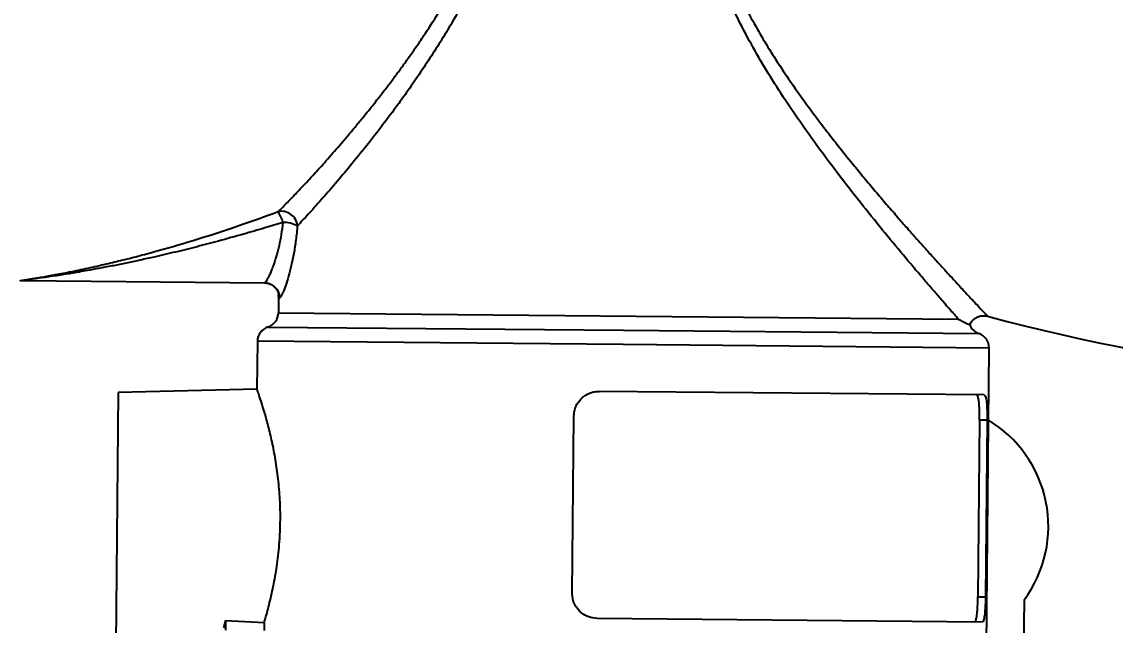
# Model space of a CAD drawing. Header units: millimetres. Extents: x 1846 to 4892, y 508 to 2661.
# Drawn here: x 3111.1 to 3327.8, y 979.8 to 1099.4 of the extents above; entities that cross this region are included whole.
import ezdxf

# ---------------------------------------------------------------- set-up
doc = ezdxf.new("R2010")
doc.units = ezdxf.units.MM
doc.layers.add('AM_5', color=3, linetype='Continuous', lineweight=25)
doc.styles.add('SLDTEXTSTYLE1', font='txt.shx', dxfattribs={"width": 0.7, "bigfont": 'gbcbig.shx'})
doc.dimstyles.new('SLDDIMSTYLE12$0', dxfattribs={"dimtxt": 12, "dimasz": 10, "dimexe": 0, "dimexo": 0.0625, "dimgap": 0.875, "dimtad": 1, "dimdec": 1, "dimlfac": 1.8, "dimrnd": 1e-09, "dimzin": 12, "dimdsep": 46, "dimtxsty": 'SLDTEXTSTYLE1', "dimcen": 0.09, "dimdle": 8.16, "dimclrd": 3, "dimclre": 3, "dimadec": 0, "dimazin": 3, "dimtfac": 1, "dimtdec": 1, "dimtofl": 0, "dimtmove": 0, "dimatfit": 3, "dimfxl": 0, "dimfrac": 2, "dimtolj": 1, "dimlwd": 5, "dimlwe": 5, "dimarcsym": 0})

# ---------------------------------------------------------------- blocks, each defined once
blk = doc.blocks.new('*D52')
at = {"layer": 'AM_5', "color": 3, "lineweight": 5, "transparency": 16777216}
blk.add_line((3232.22, 1248.08), (2965.07, 1248.08), dxfattribs=at)
at = {"layer": 'AM_5', "color": 3, "linetype": 'Continuous', "lineweight": 5, "transparency": 16777216}
for p, q in [((2965.07, 1238.08), (2965.07, 919.2)), ((3230.33, 909.2), (2965.07, 909.2))]:
    blk.add_line(p, q, dxfattribs=at)
at = {"layer": 'AM_5', "color": 3, "transparency": 16777216}
for points in [[(2963.4, 1238.08), (2966.74, 1238.08), (2965.07, 1248.08)], [(2963.4, 919.2), (2966.74, 919.2), (2965.07, 909.2)]]:
    blk.add_solid(points, dxfattribs=at)
at = {"layer": 'Defpoints', "color": 0, "transparency": 16777216}
for p in [(3232.29, 1248.08), (2965.07, 909.2), (3230.39, 909.2)]:
    blk.add_point(p, dxfattribs=at)
at = {"layer": 'AM_5', "color": 0, "transparency": 16777216, "insert": (2950.48, 967.51), "char_height": 12, "attachment_point": 5, "rotation": 90, "style": 'SLDTEXTSTYLE1'}
blk.add_mtext('\\A1;{\\H2.28571x;340}', dxfattribs=at)

msp = doc.modelspace()

# ---------------------------------------------------------------- linework, layer by layer
at = {"color": 7, "linetype": 'Continuous', "lineweight": 25}
for p, q in [((3111.143, 1048.098), (3159.214, 1047.653)), ((3159.213, 1047.653), (3159.869, 1047.565)), ((3162.015, 1045.34), (3161.982, 1041.725)), ((3161.982, 1041.725), (3296.699, 1040.479)), ((3159.902, 1038.897), (3230.344, 1038.245)), ((3230.344, 1038.245), (3300.787, 1037.594)), ((3157.821, 1036.07), (3157.732, 1026.503)), ((3230.318, 1035.399), (3157.821, 1036.07)), ((3302.815, 1034.728), (3230.318, 1035.399)), ((3302.266, 975.424), (3302.815, 1034.728)), ((3130.226, 1025.891), (3129.763, 975.893)), ((3157.764, 1026.598), (3130.226, 1025.891)), ((3301.864, 1025.43), (3225.558, 1026.136)), ((3220.188, 986.184), (3220.512, 1021.183)), ((3300.914, 1020.439), (3300.59, 985.44)), ((3302.42, 1020.425), (3300.914, 1020.439)), ((3302.42, 1020.425), (3302.096, 985.426)), ((3300.59, 985.44), (3302.096, 985.426)), ((3309.682, 972.355), (3309.798, 984.881)), ((3151.49, 980.759), (3151.086, 979.298)), ((3151.49, 980.759), (3151.472, 978.82)), ((3151.49, 980.759), (3159.164, 980.343)), ((3159.164, 980.343), (3159.15, 978.749)), ((3301.447, 980.432), (3225.141, 981.138))]:
    msp.add_line(p, q, dxfattribs=at)
for centre, radius, start, end in [((3162.587, 1058.655), 3.172, 5.50724, 102.02368), ((3151.916, 1055.852), 11.622, 18.95037, 30.53824), ((3162.773, 1052.685), 6.943, 64.65692, 88.87872), ((3158.982, 1041.753), 3, 287.84598, 359.46975), ((3399.674, 1399.162), 371.068, 254.81724, 273.45811), ((3160.821, 1036.042), 3, 107.84598, 179.46975), ((3301.759, 1040.432), 3, 201.88858, 251.09352), ((3299.815, 1034.755), 3, 359.46975, 71.09352), ((3289.984, 999.412), 24.57, 323.74461, 59.04923)]:
    msp.add_arc(centre, radius, start, end, dxfattribs=at)
for points, knots in [([(3161.926, 1061.757), (3162.448, 1062.272), (3163.487, 1063.299), (3165.317, 1065.185), (3167.33, 1067.315), (3169.592, 1069.775), (3172.102, 1072.581), (3174.134, 1074.919), (3175.531, 1076.561), (3176.257, 1077.421), (3176.978, 1078.282), (3177.702, 1079.154), (3178.455, 1080.069), (3179.35, 1081.169), (3180.603, 1082.726), (3182.095, 1084.617), (3183.664, 1086.653), (3185.098, 1088.558), (3186.499, 1090.46), (3187.911, 1092.425), (3189.335, 1094.463), (3191.244, 1097.276), (3193.624, 1100.971), (3196.343, 1105.512), (3198.004, 1108.675), (3198.819, 1110.228)], [0, 0, 0, 0, 0.0628863, 0.12533, 0.1861755, 0.2506526, 0.3205742, 0.3900146, 0.4080073, 0.4267181, 0.4447532, 0.4619663, 0.480551, 0.500495, 0.5279516, 0.5724103, 0.6093584, 0.6421563, 0.6769653, 0.7117848, 0.7459499, 0.782583, 0.8550108, 0.9287697, 1, 1, 1, 1]), ([(3201.535, 1108.973), (3200.143, 1106.207), (3197.366, 1100.695), (3192.621, 1092.992), (3187.693, 1085.707), (3183.234, 1079.662), (3179.396, 1074.732), (3176.215, 1070.807), (3173.176, 1067.191), (3170.362, 1063.96), (3167.806, 1061.125), (3166.43, 1059.679), (3165.744, 1058.959)], [0, 0, 0, 0, 0.1251004, 0.2493928, 0.3739918, 0.4994655, 0.5830665, 0.6665381, 0.7493203, 0.8336176, 0.9171684, 1, 1, 1, 1]), ([(3252.087, 1107.512), (3252.726, 1106.075), (3254.012, 1103.182), (3256.249, 1098.974), (3258.624, 1094.899), (3261.124, 1090.95), (3263.723, 1087.095), (3266.248, 1083.544), (3268.675, 1080.266), (3270.926, 1077.318), (3273.413, 1074.15), (3275.87, 1071.099), (3278.327, 1068.121), (3280.535, 1065.491), (3282.676, 1062.982), (3284.683, 1060.66), (3286.604, 1058.465), (3288.433, 1056.397), (3290.248, 1054.365), (3291.979, 1052.442), (3293.623, 1050.63), (3295.117, 1048.997), (3296.68, 1047.299), (3298.239, 1045.613), (3299.698, 1044.047), (3301.087, 1042.564), (3302.132, 1041.451), (3302.575, 1040.982), (3302.505, 1041.056), (3302.497, 1041.065)], [0, 0, 0, 0, 0.0407708, 0.0820753, 0.1240713, 0.1642771, 0.2052435, 0.2476181, 0.2812635, 0.3159766, 0.3495242, 0.3934236, 0.4270429, 0.4613801, 0.4951175, 0.5272403, 0.5573162, 0.5891294, 0.6194352, 0.6520742, 0.6836084, 0.714046, 0.7433991, 0.7861954, 0.8276454, 0.8678495, 0.930543, 0.9920819, 1, 1, 1, 1]), ([(3296.699, 1040.479), (3296.197, 1041.05), (3295.177, 1042.211), (3293.347, 1044.311), (3291.5, 1046.448), (3289.717, 1048.526), (3287.209, 1051.476), (3283.844, 1055.49), (3279.566, 1060.718), (3275.1, 1066.347), (3270.537, 1072.324), (3265.985, 1078.592), (3261.871, 1084.646), (3258.31, 1090.307), (3255.247, 1095.64), (3252.435, 1101.058), (3250.842, 1104.869), (3250.07, 1106.714)], [0, 0, 0, 0, 0.0595747, 0.1209562, 0.163076, 0.206264, 0.2506137, 0.3332282, 0.4168663, 0.5006421, 0.5835312, 0.6674878, 0.7505293, 0.8140491, 0.874927, 0.9394163, 1, 1, 1, 1]), ([(3110.748, 1048.075), (3110.751, 1048.076), (3110.761, 1048.077), (3110.898, 1048.099), (3111.182, 1048.143), (3111.53, 1048.198), (3111.905, 1048.257), (3112.41, 1048.338), (3113.074, 1048.447), (3113.919, 1048.588), (3115.342, 1048.831), (3117.536, 1049.224), (3120.668, 1049.826), (3124.178, 1050.557), (3127.728, 1051.355), (3131.175, 1052.184), (3134.608, 1053.059), (3139.591, 1054.405), (3146.117, 1056.33), (3154.05, 1058.908), (3159.324, 1060.816), (3161.926, 1061.757)], [0, 0, 0, 0, 0.00526226, 0.01732889, 0.03042658, 0.03998442, 0.05033012, 0.0615511, 0.07808269, 0.09656222, 0.11707484, 0.16763141, 0.22824004, 0.29910912, 0.36768872, 0.42849794, 0.49239051, 0.55938851, 0.70603548, 0.85498094, 1, 1, 1, 1]), ([(3162.909, 1059.626), (3161.703, 1059.258), (3159.079, 1058.458), (3154.819, 1057.22), (3150.348, 1055.978), (3145.875, 1054.803), (3141.622, 1053.749), (3137.872, 1052.87), (3134.716, 1052.172), (3132.123, 1051.622), (3129.576, 1051.105), (3127.079, 1050.622), (3124.84, 1050.21), (3122.927, 1049.872), (3121.294, 1049.594), (3119.803, 1049.35), (3118.317, 1049.114), (3116.86, 1048.891), (3115.316, 1048.664), (3113.896, 1048.463), (3112.74, 1048.307), (3111.968, 1048.205), (3111.454, 1048.138), (3111.175, 1048.102), (3111.15, 1048.099), (3111.143, 1048.098)], [0, 0, 0, 0, 0.0670782, 0.1459645, 0.2366594, 0.3153276, 0.3942305, 0.4727634, 0.5237779, 0.5698863, 0.6173325, 0.6660648, 0.7098277, 0.7432923, 0.7742311, 0.8026509, 0.8285611, 0.8599794, 0.8876847, 0.9204162, 0.9471819, 0.963397, 0.9772634, 0.9928599, 1, 1, 1, 1]), ([(3159.495, 1047.867), (3159.5, 1047.871), (3159.57, 1047.938), (3159.756, 1048.233), (3160.045, 1048.752), (3160.368, 1049.433), (3160.722, 1050.272), (3161.081, 1051.229), (3161.402, 1052.199), (3161.681, 1053.122), (3161.929, 1054.035), (3162.26, 1055.404), (3162.627, 1057.224), (3162.815, 1058.825), (3162.909, 1059.626)], [0, 0, 0, 0, 0.0059714, 0.0954274, 0.1875133, 0.274591, 0.3581668, 0.4583118, 0.5375897, 0.5936895, 0.6653146, 0.7293673, 0.8646273, 1, 1, 1, 1]), ([(3165.744, 1058.959), (3165.653, 1058.002), (3165.47, 1056.088), (3165.036, 1053.425), (3164.529, 1051.001), (3163.977, 1048.885), (3163.429, 1047.132), (3162.926, 1045.793), (3162.508, 1044.922), (3162.289, 1044.652), (3162.204, 1044.629), (3162.193, 1044.626)], [0, 0, 0, 0, 0.1228737, 0.2456638, 0.3686519, 0.4914476, 0.6143904, 0.7369906, 0.8599624, 0.9823992, 1, 1, 1, 1]), ([(3159.214, 1047.653), (3159.244, 1047.658), (3159.32, 1047.671), (3159.43, 1047.793), (3159.495, 1047.867)], [0, 0, 0, 0, 0.3994785, 1, 1, 1, 1]), ([(3159.253, 1047.65), (3159.551, 1047.618), (3160.156, 1047.552), (3160.933, 1047.122), (3161.485, 1046.576), (3161.807, 1046.043), (3161.96, 1045.613), (3162.011, 1045.353), (3162.016, 1045.254), (3162.016, 1045.278), (3162.016, 1045.282)], [0, 0, 0, 0, 0.1564907, 0.3172173, 0.4552126, 0.5798095, 0.6978786, 0.8228161, 0.9669648, 1, 1, 1, 1]), ([(3159.494, 1047.862), (3159.55, 1047.793), (3159.662, 1047.655), (3159.82, 1047.595), (3159.9, 1047.565)], [0, 0, 0, 0, 0.4980236, 1, 1, 1, 1]), ([(3159.869, 1047.565), (3159.899, 1047.561), (3160.141, 1047.531), (3160.665, 1047.291), (3161.42, 1046.759), (3162.067, 1045.809), (3162.151, 1045.023), (3162.193, 1044.626)], [0, 0, 0, 0, 0.022073, 0.1813679, 0.4187059, 0.7071437, 1, 1, 1, 1]), ([(3162.193, 1044.626), (3162.139, 1044.649), (3162.03, 1044.692), (3162.022, 1045.126), (3162.018, 1045.34)], [0, 0, 0, 0, 0.5055044, 1, 1, 1, 1]), ([(3296.699, 1040.479), (3297.304, 1040.155), (3298.486, 1039.525), (3299.172, 1039.218), (3298.976, 1039.312), (3298.975, 1039.312)], [0, 0, 0, 0, 0.5120204, 0.9997256, 1, 1, 1, 1]), ([(3298.986, 1039.309), (3298.998, 1039.347), (3299.084, 1039.61), (3299.392, 1040.044), (3299.906, 1040.558), (3300.542, 1040.924), (3301.223, 1041.122), (3301.897, 1041.167), (3302.32, 1041.079), (3302.523, 1041.037)], [0, 0, 0, 0, 0.027735, 0.1931258, 0.3634324, 0.533739, 0.6991297, 0.8554886, 1, 1, 1, 1]), ([(3159.164, 980.343), (3159.279, 980.73), (3159.668, 982.041), (3160.367, 984.668), (3161.177, 988.367), (3161.846, 992.501), (3162.253, 996.621), (3162.405, 1000.745), (3162.317, 1004.764), (3161.976, 1008.814), (3161.428, 1012.662), (3160.738, 1016.201), (3159.965, 1019.403), (3159.192, 1022.147), (3158.5, 1024.355), (3158.005, 1025.823), (3157.745, 1026.564), (3157.761, 1026.519), (3157.766, 1026.503)], [0, 0, 0, 0, 0.0286003, 0.0969999, 0.1673601, 0.2358887, 0.3066585, 0.3632596, 0.4269649, 0.4926035, 0.5562853, 0.6216636, 0.6882749, 0.7566756, 0.8256799, 0.8968201, 0.9634167, 1, 1, 1, 1]), ([(3220.512, 1021.183), (3220.571, 1021.741), (3220.691, 1022.858), (3221.557, 1024.341), (3222.825, 1025.462), (3224.24, 1026.06), (3225.18, 1026.114), (3225.558, 1026.136)], [0, 0, 0, 0, 0.2129679, 0.4258966, 0.639898, 0.8553588, 1, 1, 1, 1]), ([(3300.914, 1020.439), (3300.915, 1020.999), (3300.916, 1022.119), (3300.85, 1023.613), (3300.723, 1024.743), (3300.547, 1025.353), (3300.404, 1025.418), (3300.345, 1025.444)], [0, 0, 0, 0, 0.2130449, 0.4260854, 0.6392672, 0.8531492, 1, 1, 1, 1]), ([(3301.864, 1025.43), (3301.947, 1025.374), (3302.113, 1025.262), (3302.283, 1024.391), (3302.386, 1023.112), (3302.424, 1021.708), (3302.421, 1020.787), (3302.42, 1020.425)], [0, 0, 0, 0, 0.2165911, 0.4332538, 0.6482426, 0.8619005, 1, 1, 1, 1]), ([(3225.141, 981.138), (3224.578, 981.199), (3223.452, 981.321), (3221.96, 982.2), (3220.841, 983.484), (3220.259, 984.896), (3220.208, 985.822), (3220.188, 986.184)], [0, 0, 0, 0, 0.2153056, 0.4305877, 0.6463333, 0.8614906, 1, 1, 1, 1]), ([(3299.929, 980.446), (3300.015, 980.501), (3300.187, 980.61), (3300.377, 981.477), (3300.505, 982.754), (3300.571, 984.157), (3300.585, 985.079), (3300.59, 985.44)], [0, 0, 0, 0, 0.2166735, 0.4334219, 0.6484226, 0.8620356, 1, 1, 1, 1]), ([(3302.096, 985.426), (3302.086, 984.866), (3302.066, 983.746), (3301.975, 982.253), (3301.829, 981.125), (3301.646, 980.519), (3301.505, 980.457), (3301.447, 980.432)], [0, 0, 0, 0, 0.2131127, 0.4262212, 0.6394652, 0.8533812, 1, 1, 1, 1])]:
    msp.add_open_spline(points, degree=3, knots=knots, dxfattribs=at)

# ---------------------------------------------------------------- dimensions: what is measured, and where the dimension line sits
at = {"layer": 'AM_5'}
dim = msp.add_linear_dim(base=(2965.07, 909.205), p1=(3232.286, 1248.084), p2=(3230.388, 909.205), angle=90, text='{\\H2.28571x;340}', dimstyle='SLDDIMSTYLE12$0', override={"dimlfac": 1}, dxfattribs=at)
dim.commit()
dim.dimension.update_dxf_attribs({"geometry": '*D52', "text_midpoint": (2965.07, 967.511), "dimtype": 160})

doc.saveas('drawing.dxf')
